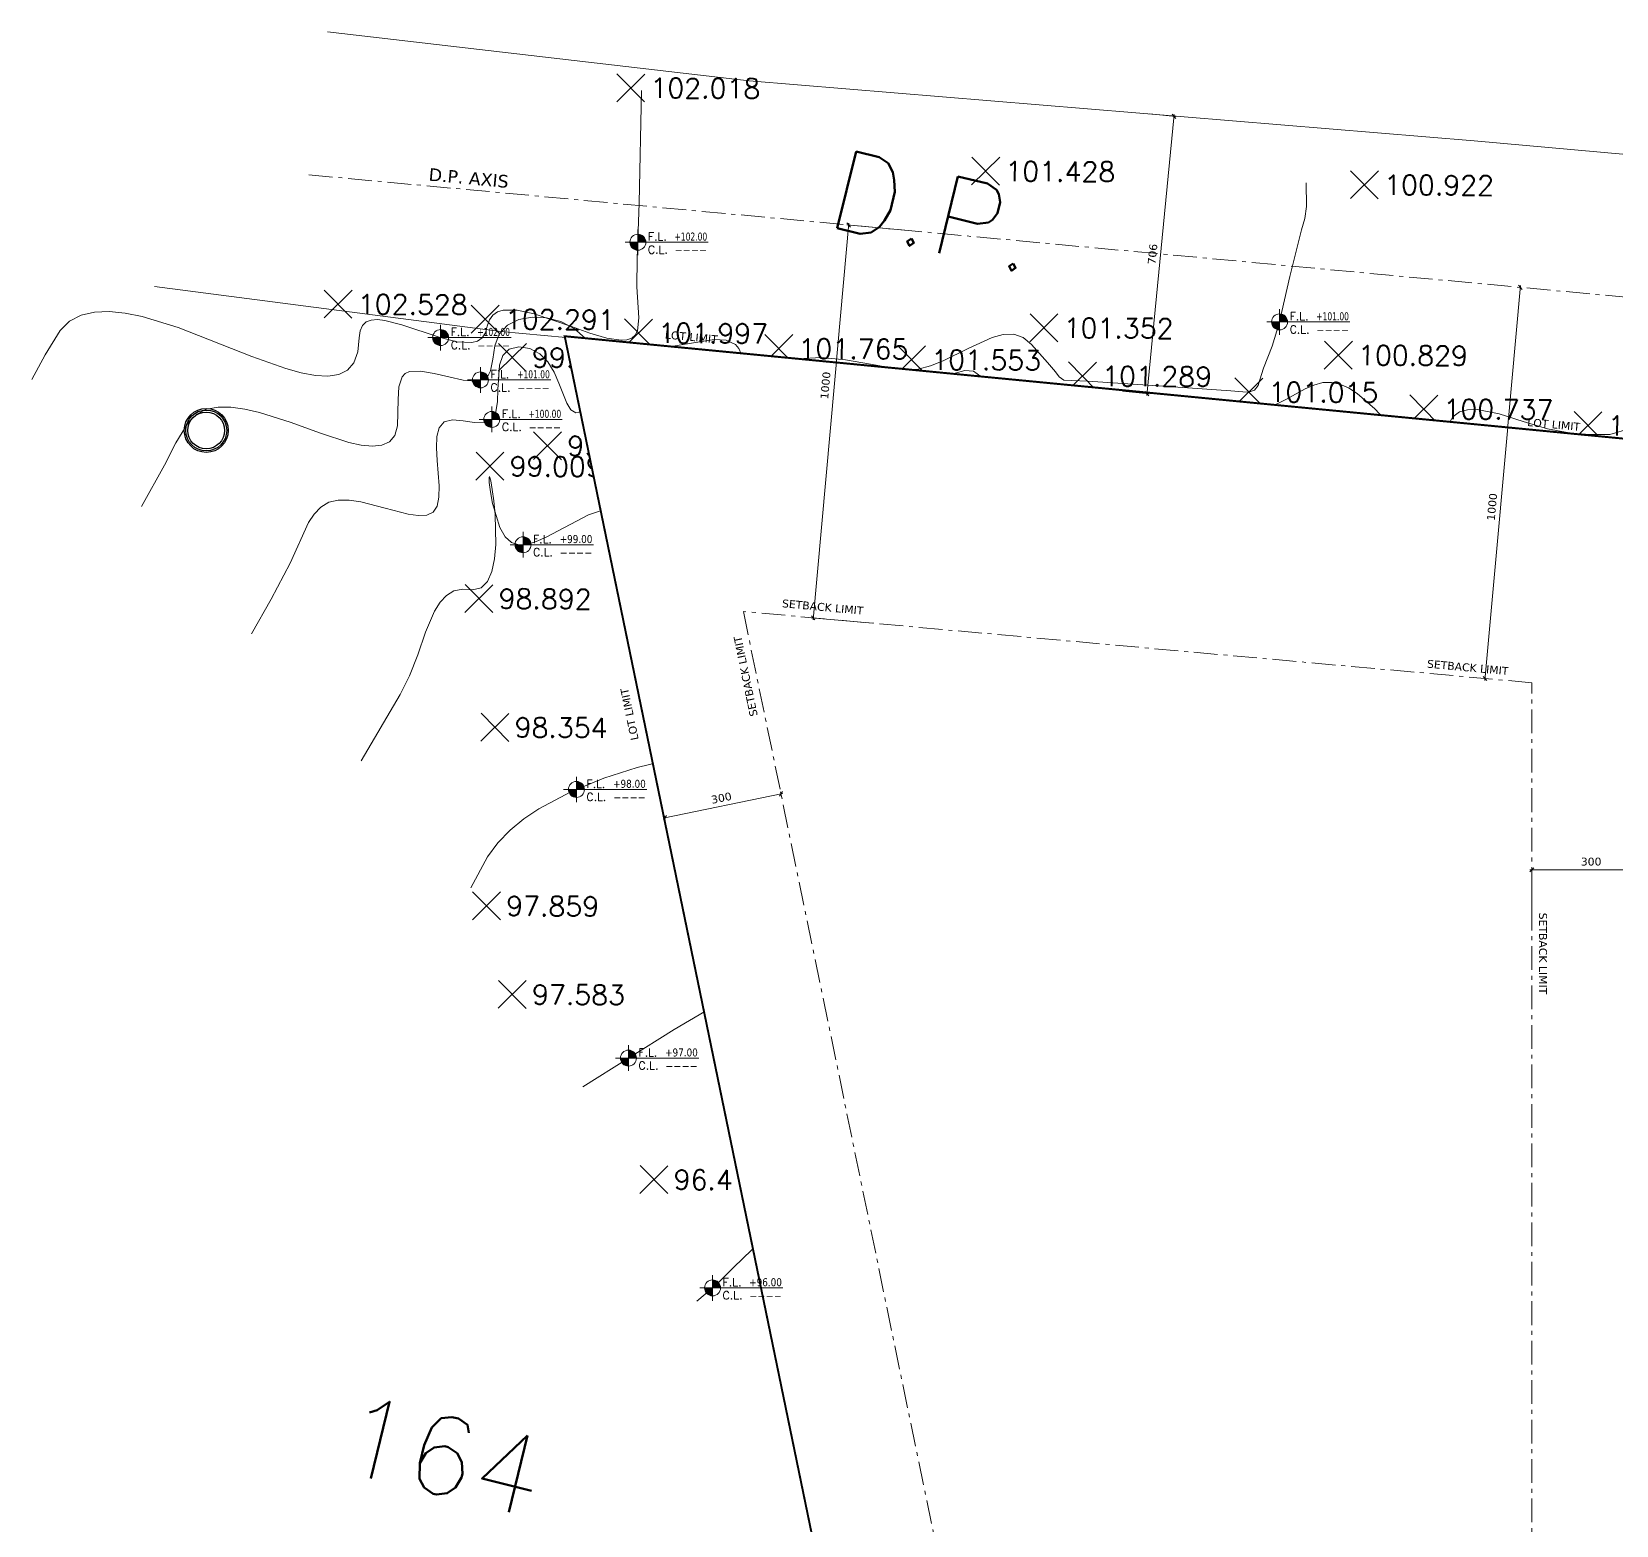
# Model space of a CAD drawing. Header units: inches. Extents: x -48 to 777, y -156 to 510.
# Drawn here: x 470.11 to 510.27, y 331.42 to 369.27 of the extents above; entities that cross this region are included whole.
import ezdxf
from ezdxf.enums import TextEntityAlignment as Align

# ---------------------------------------------------------------- set-up
doc = ezdxf.new("R2010")
doc.units = ezdxf.units.IN
doc.header["$MEASUREMENT"] = 0
doc.set_wipeout_variables(frame=1)
for name, pattern in [('ACAD_ISO10W100', [18, 12, -3, 0, -3]), ('HIDDEN', [0.375, 0.25, -0.125]), ('NUHA', [1.45, 0.75, -0.25, 0.2, -0.25])]:
    doc.linetypes.add(name, pattern=pattern)
doc.layers.get('Defpoints').update_dxf_attribs({"lineweight": 5})
for name, color, linetype, lineweight in [('A-DIM', 9, 'Continuous', 5), ('A-HIDDEN', 254, 'HIDDEN', 5), ('A-LEVELS', 139, 'Continuous', 20), ('A-LIMIT LOT', 235, 'ACAD_ISO10W100', 20), ('A-LIMIT ROAD', 69, 'Continuous', 20), ('A-NOTES', 151, 'Continuous', 20), ('A-SIGNS1', 20, 'Continuous', 15), ('A-SIGNS2', 30, 'Continuous', 15), ('A-TEXT', 50, 'Continuous', 15)]:
    doc.layers.add(name, color=color, linetype=linetype, lineweight=lineweight)
doc.layers.add('pts pc', color=7, linetype='Continuous')
doc.styles.add('2mm', font='simplex.shx', dxfattribs={"height": 0.5})
doc.styles.add('5mm', font='simplex_.ttf', dxfattribs={"height": 5})
doc.styles.add('ROMAND', font='verdana.ttf')
doc.styles.add('ROMANS', font='romans__.ttf', dxfattribs={"height": 0.14})
doc.dimstyles.new('M-1.100', dxfattribs={"dimtxt": 0.2, "dimasz": 0.1, "dimexe": 0.05, "dimexo": 0.05, "dimgap": 0.1, "dimtad": 1, "dimlfac": 100, "dimrnd": 0.5, "dimzin": 9, "dimdsep": 46, "dimtxsty": 'ROMAND', "dimblk": 'OBLIQUE', "dimcen": 1, "dimdle": 0.05, "dimclrd": 256, "dimclre": 256, "dimclrt": 2, "dimadec": 0, "dimazin": 0, "dimtfac": 0.666667, "dimtmove": 2, "dimatfit": 3, "dimfxl": 0.04, "dimtolj": 1, "dimtzin": 5, "dimlwd": -1, "dimlwe": -1, "dimarcsym": 0})

# ---------------------------------------------------------------- blocks, each defined once
blk = doc.blocks.new('_Oblique')
at = {"color": 0, "linetype": 'ByBlock', "lineweight": -2}
blk.add_line((-0.5, -0.5), (0.5, 0.5), dxfattribs=at)
blk = doc.blocks.new('*D973')
at = {"layer": 'A-DIM', "transparency": 16777216}
for p, q in [((-315991.303, -27905.139), (-315994.339, -27905.765)), ((-315991.346, -27905.179), (-315991.362, -27905.1)), ((-315994.284, -27905.786), (-315994.3, -27905.706))]:
    blk.add_line(p, q, dxfattribs=at)
at = {"layer": 'Defpoints', "color": 0, "transparency": 16777216}
for p in [(-315991.335, -27905.228), (-315994.29, -27905.755), (-315994.274, -27905.835)]:
    blk.add_point(p, dxfattribs=at)
at = {"layer": 'A-DIM', "transparency": 16777216, "xscale": 0.1, "yscale": 0.1, "zscale": 0.1}
for p, rotation in [((-315991.352, -27905.149), 11.65575850896597), ((-315994.29, -27905.755), 191.655758508966)]:
    blk.add_blockref('_Oblique', p, dxfattribs=dict(at, rotation=rotation))
at = {"layer": 'A-DIM', "color": 2, "transparency": 16777216, "insert": (-315992.862, -27905.252), "char_height": 0.2, "attachment_point": 5, "rotation": 11.6558, "style": 'ROMAND'}
blk.add_mtext('\\A1;300', dxfattribs=at)
blk = doc.blocks.new('*D970')
at = {"layer": 'A-DIM', "transparency": 16777216}
for p, q in [((-315981.387, -27887.929), (-315982.076, -27895.053)), ((-315982.014, -27887.918), (-315981.342, -27887.983)), ((-315982.693, -27894.943), (-315982.021, -27895.008))]:
    blk.add_line(p, q, dxfattribs=at)
at = {"layer": 'Defpoints', "color": 0, "transparency": 16777216}
for p in [(-315982.064, -27887.914), (-315982.743, -27894.939), (-315982.071, -27895.004)]:
    blk.add_point(p, dxfattribs=at)
at = {"layer": 'A-DIM', "transparency": 16777216, "xscale": 0.1, "yscale": 0.1, "zscale": 0.1}
for p, rotation in [((-315981.391, -27887.979), 84.4767322995288), ((-315982.071, -27895.004), 264.4767322995288)]:
    blk.add_blockref('_Oblique', p, dxfattribs=dict(at, rotation=rotation))
at = {"layer": 'A-DIM', "color": 2, "transparency": 16777216, "insert": (-315981.934, -27891.471), "char_height": 0.2, "attachment_point": 5, "rotation": 84.4767, "style": 'ROMAND'}
blk.add_mtext('\\A1;706', dxfattribs=at)
blk = doc.blocks.new('*D974')
at = {"layer": 'A-DIM', "transparency": 16777216}
for p, q in [((-315969.27, -27907.07), (-315972.37, -27907.07)), ((-315972.32, -27908.161), (-315972.32, -27907.02)), ((-315969.32, -27908.161), (-315969.32, -27907.02))]:
    blk.add_line(p, q, dxfattribs=at)
at = {"layer": 'Defpoints', "color": 0, "transparency": 16777216}
for p in [(-315972.32, -27907.07), (-315972.32, -27908.211), (-315969.32, -27908.211)]:
    blk.add_point(p, dxfattribs=at)
at = {"layer": 'A-DIM', "transparency": 16777216, "xscale": 0.1, "yscale": 0.1, "zscale": 0.1}
for p, rotation in [((-315972.32, -27907.07), 179.9999999997916), ((-315969.32, -27907.07), 359.9999999997916)]:
    blk.add_blockref('_Oblique', p, dxfattribs=dict(at, rotation=rotation))
at = {"layer": 'A-DIM', "color": 2, "transparency": 16777216, "insert": (-315970.82, -27906.866), "char_height": 0.2, "attachment_point": 5, "style": 'ROMAND'}
blk.add_mtext('\\A1;300', dxfattribs=at)
blk = doc.blocks.new('*D971')
at = {"layer": 'A-DIM', "transparency": 16777216}
for p, q in [((-315989.632, -27890.686), (-315990.54, -27900.737)), ((-315988.126, -27890.872), (-315989.686, -27890.731)), ((-315989.025, -27900.824), (-315990.585, -27900.683))]:
    blk.add_line(p, q, dxfattribs=at)
at = {"layer": 'Defpoints', "color": 0, "transparency": 16777216}
for p in [(-315988.077, -27890.877), (-315990.535, -27900.687), (-315988.975, -27900.828)]:
    blk.add_point(p, dxfattribs=at)
at = {"layer": 'A-DIM', "transparency": 16777216, "xscale": 0.1, "yscale": 0.1, "zscale": 0.1}
for p, rotation in [((-315989.636, -27890.736), 84.83901183361434), ((-315990.535, -27900.687), 264.8390118336143)]:
    blk.add_blockref('_Oblique', p, dxfattribs=dict(at, rotation=rotation))
at = {"layer": 'A-DIM', "color": 2, "transparency": 16777216, "insert": (-315990.223, -27894.799), "char_height": 0.2, "attachment_point": 5, "rotation": 84.839, "style": 'ROMAND'}
blk.add_mtext('\\A1;1000', dxfattribs=at)
blk = doc.blocks.new('*D972')
at = {"layer": 'A-DIM', "transparency": 16777216}
blk.add_line((-315972.608, -27892.263), (-315973.513, -27902.275), dxfattribs=at)
at = {"layer": 'Defpoints', "color": 0, "transparency": 16777216}
for p in [(-315972.613, -27892.312), (-315973.508, -27902.225), (-315973.508, -27902.225)]:
    blk.add_point(p, dxfattribs=at)
at = {"layer": 'A-DIM', "transparency": 16777216, "xscale": 0.1, "yscale": 0.1, "zscale": 0.1}
for p, rotation in [((-315972.613, -27892.312), 84.83901183355006), ((-315973.508, -27902.225), 264.8390118335501)]:
    blk.add_blockref('_Oblique', p, dxfattribs=dict(at, rotation=rotation))
at = {"layer": 'A-DIM', "color": 2, "transparency": 16777216, "insert": (-315973.33, -27897.876), "char_height": 0.2, "attachment_point": 5, "rotation": 84.839, "style": 'ROMAND'}
blk.add_mtext('\\A1;1000', dxfattribs=at)
blk = doc.blocks.new('GXFHGCGFCD')
at = {"layer": 'A-SIGNS1', "linetype": 'NUHA'}
h = blk.add_hatch(color=256, dxfattribs=at)
h.paths.add_polyline_path([(90.382, 61.33), (90.382, 61.17), (90.542, 61.17, 0.414214)])
h.paths.add_polyline_path([(90.382, 61.17), (90.222, 61.17, 0.414214), (90.382, 61.01)])
at = {"layer": 'A-SIGNS1'}
for p, q in [((90.126, 61.17), (91.79, 61.17)), ((90.382, 60.914), (90.382, 61.426))]:
    blk.add_line(p, q, dxfattribs=at)
blk.add_circle((90.382, 61.17), 0.16, dxfattribs=at)
blk = doc.blocks.new('DGXFHXFGDFD')
at = {"layer": 'A-SIGNS1'}
blk.add_blockref('GXFHGCGFCD', (0, 0), dxfattribs=at)
at = {"layer": 'A-SIGNS2', "linetype": 'NUHA', "style": 'ROMANS'}
for s, p in [('F.L.', (90.583, 61.203)), ('C.L.', (90.583, 60.941))]:
    blk.add_text(s, height=0.16, dxfattribs=at).set_placement(p)
at = {"layer": 'A-SIGNS2', "style": 'ROMANS', "width": 0.910135, "flags": 4}
for tag, p, p2 in [('NIV.FINI', (91.116, 61.203), (91.79, 61.203)), ('NIV.BETON', (91.116, 60.941), (91.79, 60.941))]:
    blk.add_attdef(tag, text='', height=0.16, dxfattribs=at).set_placement(p, p2, align=Align.FIT)
blk = doc.blocks.new('LOT 688  TOPOGRAPHIC PLAN')
blk.add_circle((-316005.9171, -27895.93821), 0.55739)
at = {"layer": 'A-HIDDEN', "linetype": 'ACAD_ISO10W100', "ltscale": 0.05}
blk.add_line((-316003.31537, -27889.46215), (-315961.40493, -27893.35283), dxfattribs=at)
at = {"layer": 'A-LEVELS', "linetype": 'Continuous'}
for points in [[(-316010.34114, -27894.64581), (-316010.00251, -27894.01943), (-316009.62351, -27893.40383), (-316009.37992, -27893.17021), (-316009.08748, -27893.01798), (-316008.7518, -27892.93897), (-316008.37881, -27892.92432), (-316007.97444, -27892.96518), (-316007.54463, -27893.05271), (-316006.6324, -27893.33239), (-316004.76361, -27894.06247), (-316003.90195, -27894.37129), (-316003.51007, -27894.48068), (-316003.15206, -27894.54826), (-316002.83385, -27894.56517), (-316002.56138, -27894.52258), (-316002.34059, -27894.41164), (-316002.17739, -27894.22349), (-316002.07772, -27893.94929), (-316002.04, -27893.58977), (-316002.01605, -27893.41372), (-316001.95978, -27893.27679), (-316001.86426, -27893.18783), (-316001.73395, -27893.14124), (-316001.57362, -27893.13104), (-316001.38803, -27893.15127), (-316000.96012, -27893.25911), (-316000.0107, -27893.57714), (-315999.5654, -27893.69179), (-315999.1905, -27893.71318), (-315999.04136, -27893.67397), (-315998.92411, -27893.59353), (-315998.84351, -27893.46589), (-315998.79683, -27893.29467), (-315998.74187, -27893.13398), (-315998.65411, -27893.01538), (-315998.53605, -27892.93585), (-315998.39102, -27892.89133), (-315998.03347, -27892.89091), (-315997.60824, -27892.98143), (-315996.66184, -27893.30447), (-315996.19421, -27893.47158), (-315995.766, -27893.59882), (-315995.40397, -27893.65349), (-315995.25615, -27893.64339), (-315995.13492, -27893.60288), (-315995.04362, -27893.52788), (-315994.98548, -27893.41445), (-315994.95535, -27893.08726), (-315995.00701, -27892.30014), (-315994.99391, -27891.58421), (-315994.94398, -27890.17883), (-315994.88611, -27887.32207)], [(-316007.5579, -27897.86741), (-316006.97798, -27896.81437), (-316006.69092, -27896.25364), (-316006.36504, -27895.72494), (-316006.15768, -27895.52825), (-316005.90678, -27895.4032), (-316005.61537, -27895.34633), (-316005.29036, -27895.34757), (-316004.93862, -27895.39684), (-316004.56705, -27895.48407), (-316003.79195, -27895.73212), (-316003.02018, -27896.01112), (-316002.30684, -27896.24048), (-316001.9893, -27896.31136), (-316001.70703, -27896.33962), (-316001.46692, -27896.31516), (-316001.27585, -27896.22793), (-316001.14072, -27896.06784), (-316001.06838, -27895.82488), (-316001.05622, -27895.15648), (-316001.0371, -27894.82978), (-316000.95335, -27894.57779), (-316000.8742, -27894.49608), (-316000.76692, -27894.44805), (-316000.48419, -27894.4336), (-316000.13983, -27894.49289), (-315999.76893, -27894.5838), (-315999.4066, -27894.66421), (-315999.08795, -27894.69199), (-315998.84808, -27894.62503), (-315998.76847, -27894.54306), (-315998.71562, -27894.42803), (-315998.6575, -27894.13068), (-315998.60653, -27893.79859), (-315998.49541, -27893.49756), (-315998.28608, -27893.27282), (-315997.99834, -27893.12875), (-315997.65882, -27893.06495), (-315997.29414, -27893.08101), (-315996.93091, -27893.17654), (-315996.59576, -27893.35111), (-315996.31531, -27893.60434), (-315996.11265, -27893.93039), (-315995.9661, -27894.25485), (-315995.89754, -27894.37855), (-315995.82329, -27894.45617), (-315995.73684, -27894.47282), (-315995.63545, -27894.42812), (-315995.39538, -27894.22406), (-315995.11945, -27893.98795), (-315994.97324, -27893.90319), (-315994.82431, -27893.86479), (-315994.50834, -27893.87419), (-315993.04556, -27893.63094), (-315992.74, -27893.64814), (-315992.50312, -27893.75982), (-315992.41741, -27893.86096), (-315992.35723, -27893.99758), (-315992.3099, -27894.36733), (-315992.2912, -27894.54351), (-315992.24678, -27894.66197), (-315992.15526, -27894.68448), (-315992.01817, -27894.61526), (-315991.72712, -27894.43017), (-315991.45875, -27894.28867), (-315990.9198, -27894.12629), (-315990.3316, -27894.09384), (-315989.71284, -27894.15121), (-315989.08699, -27894.25808), (-315988.47648, -27894.37204), (-315988.17611, -27894.4021), (-315987.87131, -27894.38354), (-315987.55845, -27894.30344), (-315987.24056, -27894.1766), (-315986.60589, -27893.8589), (-315985.99967, -27893.58272), (-315985.71733, -27893.50778), (-315985.45424, -27893.50033), (-315985.21445, -27893.5794), (-315985.00086, -27893.7598), (-315984.59476, -27894.22025), (-315984.39776, -27894.45612), (-315984.30182, -27894.58032), (-315984.18473, -27894.66072), (-315983.57567, -27894.68844), (-315981.16332, -27894.85212), (-315979.94808, -27894.931), (-315979.64534, -27894.95613), (-315979.49423, -27894.96924), (-315979.35005, -27894.91888), (-315979.25708, -27894.80117), (-315979.2121, -27894.65444), (-315979.12632, -27894.35818), (-315978.903, -27893.80002), (-315978.72595, -27893.22274), (-315978.45451, -27892.0347), (-315978.15944, -27890.85643), (-315978.0747, -27890.56433), (-315978.03152, -27890.26698), (-315978.04603, -27889.6599)], [(-316001.99141, -27904.31061), (-316000.99946, -27902.63307), (-316000.76869, -27902.16032), (-316000.55746, -27901.62691), (-316000.35708, -27901.04892), (-316000.1287, -27900.51413), (-315999.99073, -27900.29307), (-315999.82983, -27900.11897), (-315999.6407, -27900.00388), (-315999.41801, -27899.95985), (-315999.16598, -27899.97879), (-315998.94736, -27899.92927), (-315998.78659, -27899.76575), (-315998.67648, -27899.51181), (-315998.60967, -27899.19147), (-315998.5788, -27898.82873), (-315998.59543, -27898.0721), (-315998.6282, -27897.72622), (-315998.66745, -27897.43397), (-315998.70583, -27897.21936), (-315998.73596, -27897.1064), (-315998.75051, -27897.1189), (-315998.74411, -27897.26036), (-315998.71503, -27897.49686), (-315998.66196, -27897.79047), (-315998.47852, -27898.39721), (-315998.3455, -27898.63445), (-315998.18362, -27898.782), (-315997.99514, -27898.84101), (-315997.78359, -27898.82692), (-315997.55252, -27898.75521), (-315997.30548, -27898.64136), (-315996.22863, -27898.07431), (-315995.95499, -27897.98205), (-315995.68661, -27897.94009), (-315995.17065, -27897.9811), (-315994.67945, -27898.0386), (-315994.44188, -27898.01635), (-315994.20863, -27897.94567), (-315993.29056, -27897.48369), (-315992.82933, -27897.28401), (-315992.35696, -27897.11797), (-315991.86048, -27897.03512), (-315991.34837, -27897.00787), (-315990.31233, -27897.0048), (-315989.80593, -27896.97135), (-315989.31899, -27896.87817), (-315988.85994, -27896.69749), (-315988.42484, -27896.43987), (-315987.99419, -27896.16424), (-315987.54744, -27895.93267), (-315987.06712, -27895.7969), (-315986.57076, -27895.69041), (-315985.59059, -27895.43506), (-315985.0922, -27895.41849), (-315984.58898, -27895.45231), (-315982.57726, -27895.58247), (-315981.55643, -27895.79323), (-315980.53184, -27896.03445), (-315980.02526, -27896.10156), (-315979.5263, -27896.09836), (-315979.03781, -27895.99888), (-315978.56266, -27895.7778), (-315978.33151, -27895.64341), (-315978.10649, -27895.56636), (-315977.88836, -27895.60262), (-315977.67265, -27895.73877), (-315977.22452, -27896.15999), (-315976.74771, -27896.65985), (-315975.77675, -27897.71175), (-315975.31858, -27898.1783), (-315974.90261, -27898.54827), (-315974.71608, -27898.68368), (-315974.54684, -27898.77892), (-315974.39715, -27898.82864), (-315974.26925, -27898.82749), (-315974.1654, -27898.77015), (-315974.08784, -27898.65126), (-315974.03774, -27898.46758), (-315974.00923, -27898.22944), (-315973.98233, -27897.65259), (-315973.93782, -27897.0465), (-315973.8873, -27896.7718), (-315973.80638, -27896.53695), (-315973.68639, -27896.35769), (-315973.51875, -27896.2496), (-315973.30276, -27896.21533), (-315973.05183, -27896.23434), (-315972.50478, -27896.34032), (-315971.98349, -27896.40413), (-315971.4898, -27896.42146), (-315970.98844, -27896.46888), (-315970.4885, -27896.5576), (-315969.98591, -27896.58416)], [(-315999.20817, -27907.53221), (-315998.78537, -27906.74548), (-315998.52355, -27906.38893), (-315998.2144, -27906.06936), (-315997.86671, -27905.78353), (-315997.48928, -27905.52822), (-315996.6804, -27905.09625), (-315995.84485, -27904.75064), (-315994.99361, -27904.47902), (-315994.12769, -27904.27126), (-315993.24815, -27904.1172), (-315992.36321, -27903.98227), (-315991.49931, -27903.77041), (-315989.82419, -27903.14766), (-315988.13907, -27902.56039), (-315986.49852, -27901.84927), (-315986.07793, -27901.70635), (-315985.64327, -27901.60757), (-315984.76299, -27901.44127), (-315983.03305, -27901.03153), (-315982.17605, -27900.81323), (-315981.3012, -27900.63057), (-315980.3909, -27900.51656), (-315979.95952, -27900.41536), (-315979.77651, -27900.30285), (-315979.61232, -27900.14969), (-315978.96618, -27899.39156), (-315978.27808, -27898.62505), (-315977.9144, -27898.30944), (-315977.53565, -27898.07661), (-315977.14032, -27897.9548), (-315976.72692, -27897.97228), (-315976.51302, -27898.04185), (-315976.295, -27898.15164), (-315975.85283, -27898.46847), (-315975.41301, -27898.87507), (-315974.98815, -27899.32357), (-315974.59088, -27899.7661), (-315974.23382, -27900.1548), (-315973.92959, -27900.44179), (-315973.80123, -27900.53219), (-315973.69082, -27900.57921), (-315973.59993, -27900.57687), (-315973.53013, -27900.51918), (-315973.48259, -27900.40109), (-315973.4536, -27900.22815), (-315973.4239, -27899.76759), (-315973.38598, -27899.23773), (-315973.28473, -27898.73891), (-315973.19313, -27898.53251), (-315973.06505, -27898.37149), (-315972.89588, -27898.26489), (-315972.69255, -27898.20413), (-315972.2255, -27898.1639), (-315971.7479, -27898.13842), (-315971.30902, -27898.06078), (-315970.43412, -27897.89397), (-315969.55528, -27897.75116)], [(-315996.37243, -27912.56863), (-315994.06274, -27911.11991), (-315992.89106, -27910.43137), (-315991.66476, -27909.84763), (-315991.00958, -27909.60551), (-315990.33388, -27909.42882), (-315989.65288, -27909.35354), (-315988.98183, -27909.41563), (-315988.31614, -27909.56079), (-315987.97166, -27909.58652), (-315987.6217, -27909.573), (-315986.92076, -27909.43586), (-315986.24408, -27909.1647), (-315985.62245, -27908.77482), (-315985.08664, -27908.28156), (-315984.66214, -27907.70748), (-315983.99229, -27907.54002), (-315982.70884, -27907.13172), (-315981.3889, -27906.79452), (-315980.05951, -27906.48626), (-315978.74737, -27906.12897), (-315978.10784, -27905.9037), (-315977.48306, -27905.63696), (-315976.24323, -27905.07662), (-315975.60733, -27904.84201), (-315974.95799, -27904.64593), (-315973.63177, -27904.33455), (-315970.95685, -27903.79566), (-315969.62603, -27903.51344)], [(-315993.48329, -27918.0018), (-315993.01159, -27917.60335), (-315992.55258, -27917.15252), (-315992.09357, -27916.70169), (-315991.62188, -27916.30322), (-315991.12482, -27916.00948), (-315990.86281, -27915.91824), (-315990.58971, -27915.87283), (-315990.3048, -27915.87713), (-315990.01092, -27915.92436), (-315989.41109, -27916.10988), (-315988.22172, -27916.59752), (-315987.639, -27916.76802), (-315987.35147, -27916.80639), (-315987.06683, -27916.80263), (-315986.7853, -27916.74858), (-315986.50938, -27916.63741), (-315986.26012, -27916.47485), (-315986.04446, -27916.27165), (-315985.68411, -27915.78224), (-315985.36788, -27915.2469), (-315985.03521, -27914.74332), (-315984.84378, -27914.52771), (-315984.62729, -27914.34684), (-315984.12665, -27914.07836), (-315983.55729, -27913.90415), (-315982.31565, -27913.69397), (-315981.69501, -27913.58572), (-315981.10632, -27913.43141), (-315980.53616, -27913.25862), (-315979.95068, -27913.12539), (-315979.35793, -27913.00458), (-315978.78258, -27912.83532), (-315978.24928, -27912.55684), (-315977.76717, -27912.15327), (-315977.30894, -27911.71444), (-315976.84202, -27911.34531), (-315976.59514, -27911.21969), (-315976.33391, -27911.15073), (-315976.05686, -27911.14126), (-315975.76695, -27911.17638), (-315974.54739, -27911.42916), (-315973.94458, -27911.41766), (-315973.35501, -27911.29364), (-315972.19755, -27910.89256), (-315971.62067, -27910.70773), (-315971.03901, -27910.59488), (-315970.44815, -27910.59939), (-315969.84858, -27910.71402)], [(-315974.34089, -27924.68417), (-315974.22468, -27923.35521), (-315974.1058, -27922.7822), (-315974.01199, -27922.5365), (-315973.88797, -27922.32483), (-315973.72825, -27922.15233), (-315973.52737, -27922.0241), (-315973.28144, -27921.94472), (-315972.99924, -27921.91432), (-315972.6955, -27921.93092), (-315972.38498, -27921.99255), (-315972.08244, -27922.09725), (-315971.80264, -27922.24303), (-315971.55993, -27922.42779), (-315971.35728, -27922.646), (-315971.03355, -27923.1453), (-315970.75098, -27923.66507), (-315970.42846, -27924.12924)]]:
    blk.add_lwpolyline(points, dxfattribs=at)
at = {"layer": 'A-LEVELS', "color": 209, "linetype": 'Continuous'}
for points in [[(-316004.77465, -27901.08901), (-316004.27276, -27900.21677), (-316003.78649, -27899.30078), (-316003.32458, -27898.27477), (-316003.18093, -27898.05707), (-316003.01186, -27897.88072), (-316002.81025, -27897.75868), (-316002.57032, -27897.70178), (-316002.29717, -27897.70344), (-316002.00119, -27897.74858), (-316001.38247, -27897.90874), (-316000.79761, -27898.06114), (-316000.54395, -27898.09658), (-316000.33005, -27898.08466), (-316000.16634, -27898.01025), (-316000.06299, -27897.85854), (-316000.01876, -27897.62984), (-316000.01679, -27897.34513), (-316000.06759, -27896.69761), (-316000.08436, -27896.37976), (-316000.07137, -27896.09582), (-316000.01062, -27895.86829), (-315999.8841, -27895.71964), (-315999.67613, -27895.66949), (-315999.40579, -27895.69471), (-315999.11891, -27895.73915), (-315998.86206, -27895.74583), (-315998.68003, -27895.65988), (-315998.58122, -27895.47004), (-315998.53974, -27895.20621), (-315998.52831, -27894.89989), (-315998.48664, -27894.28586), (-315998.40189, -27894.04115), (-315998.23838, -27893.8799), (-315997.994, -27893.82156), (-315997.7164, -27893.86172), (-315997.45904, -27893.99312), (-315997.25645, -27894.20226), (-315997.10078, -27894.46182), (-315996.97846, -27894.74253), (-315996.77952, -27895.25048), (-315996.67573, -27895.41924), (-315996.55101, -27895.4924), (-315996.39767, -27895.45923), (-315996.2184, -27895.34161), (-315995.79711, -27894.95388), (-315995.3172, -27894.53096), (-315995.06466, -27894.36936), (-315994.80874, -27894.27461), (-315994.27122, -27894.25672), (-315993.98456, -27894.23679), (-315993.72851, -27894.25809), (-315993.53968, -27894.37129), (-315993.43865, -27894.60317), (-315993.38503, -27895.23683), (-315993.36207, -27895.5263), (-315993.29478, -27895.72268), (-315993.23351, -27895.7684), (-315993.14911, -27895.77167), (-315992.92623, -27895.67622), (-315992.41532, -27895.32744), (-315991.94896, -27895.01543), (-315991.50732, -27894.77731), (-315991.05676, -27894.62993), (-315990.56626, -27894.58845), (-315990.04638, -27894.64169), (-315989.0303, -27894.87623), (-315988.52526, -27894.95053), (-315988.00834, -27894.92146), (-315987.74217, -27894.85063), (-315987.47013, -27894.73709), (-315986.93593, -27894.48745), (-315986.69135, -27894.41993), (-315986.4735, -27894.43637), (-315986.28996, -27894.56739), (-315986.12565, -27894.77568), (-315985.94557, -27894.96421), (-315985.72393, -27895.05986), (-315985.46887, -27895.07885), (-315985.19588, -27895.0566), (-315984.6565, -27895.02676), (-315984.14881, -27895.07141), (-315982.09686, -27895.161), (-315981.06894, -27895.27639), (-315980.03113, -27895.46472), (-315979.51931, -27895.48322), (-315979.01975, -27895.38182), (-315978.53679, -27895.14845), (-315978.07091, -27894.88806), (-315977.84431, -27894.78717), (-315977.62189, -27894.72685), (-315977.40333, -27894.71995), (-315977.18699, -27894.76596), (-315976.9708, -27894.86048), (-315976.75273, -27894.99912), (-315976.30276, -27895.39125), (-315975.34238, -27896.42417), (-315975.12303, -27896.63234), (-315974.92924, -27896.77574), (-315974.7697, -27896.83188), (-315974.65313, -27896.77827), (-315974.58382, -27896.60193), (-315974.54254, -27896.34086), (-315974.43579, -27895.78426), (-315974.3207, -27895.58989), (-315974.15693, -27895.46971), (-315973.95142, -27895.41304), (-315973.71114, -27895.40921), (-315973.15411, -27895.51729), (-315972.54154, -27895.70854), (-315971.9291, -27895.89749), (-315971.37246, -27895.99876), (-315970.8595, -27896.03713), (-315970.34632, -27896.03832), (-315969.83372, -27895.88825)], [(-315986.63945, -27924.05385), (-315986.25778, -27923.53972), (-315985.91179, -27923.05221), (-315985.58565, -27922.55544), (-315985.26302, -27922.01262), (-315984.91153, -27921.46935), (-315984.70889, -27921.24231), (-315984.47953, -27921.07004), (-315984.21712, -27920.9705), (-315983.9239, -27920.93551), (-315983.29488, -27920.90163), (-315982.66807, -27920.74485), (-315982.05416, -27920.48321), (-315980.86908, -27919.86169), (-315980.29989, -27919.60995), (-315979.74761, -27919.46966), (-315979.47813, -27919.4582), (-315979.21324, -27919.49488), (-315978.95308, -27919.58647), (-315978.69656, -27919.73275), (-315978.43799, -27919.90735), (-315978.31003, -27919.9841), (-315978.195, -27920.01549), (-315978.09345, -27919.99971), (-315978.00356, -27919.94197), (-315977.85152, -27919.7215), (-315977.72437, -27919.39578), (-315977.6076, -27919.00654), (-315977.34738, -27918.20383), (-315977.18257, -27917.85413), (-315976.99399, -27917.54637), (-315976.7839, -27917.27916), (-315976.55457, -27917.05109), (-315976.30825, -27916.86078), (-315976.0472, -27916.70681), (-315975.48998, -27916.50232), (-315974.90097, -27916.42644), (-315974.29678, -27916.46462), (-315973.68554, -27916.58356), (-315973.07251, -27916.74337), (-315972.46289, -27916.9042), (-315971.86191, -27917.02617), (-315971.27481, -27917.0694), (-315970.70379, -27916.99519), (-315970.53841, -27917.00731), (-315970.54748, -27917.04972), (-315970.61805, -27917.10984), (-315970.88805, -27917.37097), (-315971.06119, -27917.64262), (-315971.14557, -27917.92218), (-315971.14929, -27918.20701), (-315971.08044, -27918.49448), (-315970.94712, -27918.78197), (-315970.75741, -27919.06684), (-315970.51942, -27919.34646), (-315970.24124, -27919.61821), (-315969.59667, -27920.12754)]]:
    blk.add_lwpolyline(points, dxfattribs=at)
at = {"layer": 'A-LIMIT LOT', "linetype": 'Continuous', "const_width": 0.1}
blk.add_lwpolyline([(-315996.80172, -27893.57917), (-315985.1164, -27950.2257), (-315970.22923, -27937.16678), (-315964.6636, -27941.43051), (-315964.08799, -27936.87852), (-315969.32038, -27930.53073), (-315969.32038, -27896.23659), (-315996.80172, -27893.57917)], dxfattribs=at)
at = {"layer": 'A-LIMIT ROAD', "linetype": 'Continuous'}
for points in [[(-315992.15526, -27887.07533), (-316002.84459, -27885.83384)], [(-315992.15526, -27887.07533), (-315973.78379, -27888.60145), (-315955.13582, -27890.27286)], [(-315998.45513, -27893.43141), (-316007.22571, -27892.29341)], [(-315998.45513, -27893.43141), (-315996.80172, -27893.57917)]]:
    blk.add_lwpolyline(points, dxfattribs=at)
at = {"layer": 'pts pc', "linetype": 'Continuous'}
for points in [[(-315994.80516, -27886.90615), (-315995.51594, -27887.60935)], [(-315994.80895, -27887.61314), (-315995.51215, -27886.90236)], [(-315985.80934, -27889.0144), (-315986.52012, -27889.7176)], [(-315985.81313, -27889.72139), (-315986.51633, -27889.01061)], [(-315976.21106, -27889.36186), (-315976.92184, -27890.06506)], [(-315976.21485, -27890.06885), (-315976.91805, -27889.35807)], [(-316002.22064, -27892.38548), (-316002.93142, -27893.08868)], [(-316002.22443, -27893.09247), (-316002.92763, -27892.38169)], [(-315998.49264, -27892.76747), (-315999.20342, -27893.47067)], [(-315998.49643, -27893.47446), (-315999.19963, -27892.76368)], [(-315984.33261, -27892.98738), (-315985.04339, -27893.69058)], [(-315984.3364, -27893.69437), (-315985.0396, -27892.98359)], [(-315994.60945, -27893.11629), (-315995.32023, -27893.81949)], [(-315994.61324, -27893.82328), (-315995.31644, -27893.1125)], [(-315997.80482, -27893.73517), (-315998.5156, -27894.43837)], [(-315997.80861, -27894.44216), (-315998.51181, -27893.73138)], [(-315991.05251, -27893.51036), (-315991.76329, -27894.21356)], [(-315991.0563, -27894.21735), (-315991.7595, -27893.50657)], [(-315987.68898, -27893.7934), (-315988.39976, -27894.4966)], [(-315987.69277, -27894.50039), (-315988.39597, -27893.78961)], [(-315976.87121, -27893.67839), (-315977.58199, -27894.38159)], [(-315976.875, -27894.38538), (-315977.5782, -27893.6746)], [(-315994.14135, -27894.21781), (-315994.85213, -27894.92101)], [(-315994.14514, -27894.9248), (-315994.84834, -27894.21402)], [(-315983.35614, -27894.20763), (-315984.06692, -27894.91083)], [(-315983.35993, -27894.91462), (-315984.06313, -27894.20384)], [(-315990.33469, -27894.47822), (-315991.04547, -27895.18142)], [(-315990.33848, -27895.18521), (-315991.04168, -27894.47443)], [(-315979.14224, -27894.61123), (-315979.85302, -27895.31443)], [(-315979.14603, -27895.31822), (-315979.84923, -27894.60744)], [(-315987.1478, -27894.87931), (-315987.85858, -27895.58251)], [(-315987.15159, -27895.5863), (-315987.85479, -27894.87552)], [(-315974.7065, -27895.04401), (-315975.41728, -27895.74721)], [(-315974.71029, -27895.751), (-315975.41349, -27895.04022)], [(-315982.55772, -27895.25093), (-315983.2685, -27895.95413)], [(-315982.56151, -27895.95792), (-315983.26471, -27895.24714)], [(-315978.02338, -27895.75924), (-315978.73416, -27896.46244)], [(-315978.02717, -27896.46623), (-315978.73037, -27895.75545)], [(-315970.54569, -27895.46432), (-315971.25647, -27896.16752)], [(-315970.54948, -27896.17131), (-315971.25268, -27895.46053)], [(-315996.9128, -27895.97398), (-315997.62358, -27896.67718)], [(-315996.91659, -27896.68097), (-315997.61979, -27895.97019)], [(-315972.6659, -27896.24297), (-315973.37668, -27896.94617)], [(-315972.66969, -27896.94996), (-315973.37289, -27896.23918)], [(-315998.3716, -27896.49217), (-315999.08238, -27897.19537)], [(-315998.37539, -27897.19916), (-315999.07859, -27896.48838)], [(-315993.74773, -27896.34195), (-315994.45851, -27897.04515)], [(-315993.75152, -27897.04894), (-315994.45472, -27896.33816)], [(-315994.48913, -27898.65301), (-315995.19991, -27899.35621)], [(-315994.49292, -27899.36), (-315995.19612, -27898.64922)], [(-315986.4136, -27899.13431), (-315987.12438, -27899.83751)], [(-315986.41739, -27899.8413), (-315987.12059, -27899.13052)], [(-315998.6516, -27899.84872), (-315999.36238, -27900.55192)], [(-315998.65539, -27900.55571), (-315999.35859, -27899.84493)], [(-315979.356, -27900.34716), (-315980.06678, -27901.05036)], [(-315979.35979, -27901.05415), (-315980.06299, -27900.34337)], [(-315972.76171, -27901.43153), (-315973.47249, -27902.13473)], [(-315972.7655, -27902.13852), (-315973.4687, -27901.42774)], [(-315998.24608, -27903.10994), (-315998.95686, -27903.81314)], [(-315998.24987, -27903.81693), (-315998.95307, -27903.10615)], [(-315970.22041, -27905.48621), (-315970.93119, -27906.18941)], [(-315970.2242, -27906.1932), (-315970.9274, -27905.48242)], [(-315977.39512, -27906.34576), (-315978.1059, -27907.04896)], [(-315977.39891, -27907.05275), (-315978.10211, -27906.34197)], [(-315984.28497, -27907.04384), (-315984.99575, -27907.74704)], [(-315984.28876, -27907.75083), (-315984.99196, -27907.04005)], [(-315998.46034, -27907.63485), (-315999.17112, -27908.33805)], [(-315998.46413, -27908.34184), (-315999.16733, -27907.63106)], [(-315988.40806, -27907.98375), (-315989.11884, -27908.68695)], [(-315988.41185, -27908.69074), (-315989.11505, -27907.97996)], [(-315991.54556, -27908.99994), (-315992.25634, -27909.70314)], [(-315991.54935, -27909.70693), (-315992.25255, -27908.99615)], [(-315997.80536, -27909.8794), (-315998.51614, -27910.5826)], [(-315997.80915, -27910.58639), (-315998.51235, -27909.87561)], [(-315994.21646, -27914.5707), (-315994.92724, -27915.2739)], [(-315994.22025, -27915.27769), (-315994.92345, -27914.56691)], [(-315990.26611, -27915.26289), (-315990.97689, -27915.96609)], [(-315990.2699, -27915.96988), (-315990.9731, -27915.2591)], [(-315970.35261, -27916.71466), (-315971.06339, -27917.41786)], [(-315970.3564, -27917.42165), (-315971.0596, -27916.71087)], [(-315986.215, -27916.93263), (-315986.92578, -27917.63583)], [(-315986.21879, -27917.63962), (-315986.92199, -27916.92884)], [(-315984.58566, -27917.61838), (-315985.29644, -27918.32158)], [(-315984.58945, -27918.32537), (-315985.29265, -27917.61459)], [(-315973.94379, -27917.85743), (-315974.65457, -27918.56063)], [(-315973.94758, -27918.56442), (-315974.65078, -27917.85364)], [(-315978.5681, -27918.08964), (-315979.27888, -27918.79284)], [(-315978.57189, -27918.79663), (-315979.27509, -27918.08585)]]:
    blk.add_lwpolyline(points, dxfattribs=at)
at = {"layer": 'pts pc'}
for centre, radius in [((-316005.9171, -27895.93821), 0.5174), ((-316005.91824, -27895.93821), 0.46554)]:
    blk.add_circle(centre, radius, dxfattribs=at)
at = {"layer": 'A-SIGNS1'}
ref = blk.add_blockref('DGXFHXFGDFD', (-316109.51107, -27968.68403), dxfattribs=dict(at, xscale=1.267200000000003, yscale=1.267200000000003, zscale=1.267200000000003))
ref.add_attrib('NIV.FINI', '+102.00', dxfattribs={"layer": 'A-SIGNS2', "height": 0.202752, "style": 'ROMAND', "width": 0.680836}).set_placement((-315994.04905, -27891.12741), (-315993.22108, -27891.12741), align=Align.FIT)
ref.add_attrib('NIV.BETON', '----', dxfattribs={"layer": 'A-SIGNS2', "height": 0.202752, "style": 'ROMAND', "width": 1.634557}).set_placement((-315994.04905, -27891.45918), (-315993.22108, -27891.45918), align=Align.FIT)
ref = blk.add_blockref('DGXFHXFGDFD', (-316114.50924, -27971.10049), dxfattribs=dict(at, xscale=1.267200000000003, yscale=1.267200000000003, zscale=1.267200000000003))
ref.add_attrib('NIV.FINI', '+102.00', dxfattribs={"layer": 'A-SIGNS2', "height": 0.202752, "style": 'ROMAND', "width": 0.680836}).set_placement((-315999.04722, -27893.54387), (-315998.21925, -27893.54387), align=Align.FIT)
ref.add_attrib('NIV.BETON', '----', dxfattribs={"layer": 'A-SIGNS2', "height": 0.202752, "style": 'ROMAND', "width": 1.634557}).set_placement((-315999.04722, -27893.87564), (-315998.21925, -27893.87564), align=Align.FIT)
ref = blk.add_blockref('DGXFHXFGDFD', (-316113.49992, -27972.17327), dxfattribs=dict(at, xscale=1.267200000000003, yscale=1.267200000000003, zscale=1.267200000000003))
ref.add_attrib('NIV.FINI', '+101.00', dxfattribs={"layer": 'A-SIGNS2', "height": 0.202752, "style": 'ROMAND', "width": 0.680836}).set_placement((-315998.0379, -27894.61666), (-315997.20993, -27894.61666), align=Align.FIT)
ref.add_attrib('NIV.BETON', '----', dxfattribs={"layer": 'A-SIGNS2', "height": 0.202752, "style": 'ROMAND', "width": 1.634557}).set_placement((-315998.0379, -27894.94842), (-315997.20993, -27894.94842), align=Align.FIT)
at = {"layer": 'A-NOTES', "linetype": 'Continuous', "style": '5mm'}
for s, p in [('D.P.', (-315990.25772, -27890.73069)), ('688', (-315981.70648, -27916.11756)), ('164', (-316002.66321, -27922.27149))]:
    blk.add_text(s, height=2, rotation=346.245633, dxfattribs=at).set_placement(p)
at = {"layer": 'A-TEXT', "insert": (-316000.26204, -27889.28746), "char_height": 0.32, "width": 71.8076328, "attachment_point": 1, "rotation": 354.696245, "style": 'ROMAND'}
blk.add_mtext('D.P. AXIS', dxfattribs=at)
at = {"layer": 'pts pc', "color": 1, "char_height": 0.5, "attachment_point": 1, "rotation": 359.692852, "style": '2mm'}
for s, insert, width in [('\\Fsimplex.shx;\\W1.0000000000;\\T1.0000000000;\\o\\l102.018', (-315994.65922, -27887.01043), 3.3571429), ('\\Fsimplex.shx;\\W1.0000000000;\\T1.0000000000;\\o\\l101.428', (-315985.66339, -27889.11869), 3.3571429), ('\\Fsimplex.shx;\\W1.0000000000;\\T1.0000000000;\\o\\l100.922', (-315976.06512, -27889.46615), 3.452381), ('\\Fsimplex.shx;\\W1.0000000000;\\T1.0000000000;\\o\\l102.528', (-316002.0747, -27892.48976), 3.452381), ('\\Fsimplex.shx;\\W1.0000000000;\\T1.0000000000;\\o\\l102.291', (-315998.3467, -27892.87175), 3.3571429), ('\\Fsimplex.shx;\\W1.0000000000;\\T1.0000000000;\\o\\l101.997', (-315994.46351, -27893.22057), 3.3571429), ('\\Fsimplex.shx;\\W1.0000000000;\\T1.0000000000;\\o\\l101.352', (-315984.18667, -27893.09166), 3.3571429), ('\\Fsimplex.shx;\\W1.0000000000;\\T1.0000000000;\\o\\l99.486', (-315997.65887, -27893.83945), 3.0714286), ('\\Fsimplex.shx;\\W1.0000000000;\\T1.0000000000;\\o\\l101.765', (-315990.90657, -27893.61465), 3.3571429), ('\\Fsimplex.shx;\\W1.0000000000;\\T1.0000000000;\\o\\l100.829', (-315976.72527, -27893.78267), 3.452381), ('\\Fsimplex.shx;\\W1.0000000000;\\T1.0000000000;\\o\\l101.553', (-315987.54304, -27893.89768), 3.3571429), ('\\Fsimplex.shx;\\W1.0000000000;\\T1.0000000000;\\o\\l99.226', (-315993.99541, -27894.3221), 3.0714286), ('\\Fsimplex.shx;\\W1.0000000000;\\T1.0000000000;\\o\\l99.449', (-315990.18875, -27894.58251), 3.0714286), ('\\Fsimplex.shx;\\W1.0000000000;\\T1.0000000000;\\o\\l101.289', (-315983.2102, -27894.31191), 3.3571429), ('\\Fsimplex.shx;\\W1.0000000000;\\T1.0000000000;\\o\\l99.111', (-315987.00185, -27894.9836), 2.7857143), ('\\Fsimplex.shx;\\W1.0000000000;\\T1.0000000000;\\o\\l101.015', (-315978.9963, -27894.71551), 3.2619048), ('\\Fsimplex.shx;\\W1.0000000000;\\T1.0000000000;\\o\\l98.881', (-315982.41178, -27895.35521), 2.9761905), ('\\Fsimplex.shx;\\W1.0000000000;\\T1.0000000000;\\o\\l100.737', (-315974.56056, -27895.14829), 3.452381), ('\\Fsimplex.shx;\\W1.0000000000;\\T1.0000000000;\\o\\l100.498', (-315970.39975, -27895.56861), 3.452381), ('\\Fsimplex.shx;\\W1.0000000000;\\T1.0000000000;\\o\\l99.165', (-315996.76686, -27896.07827), 2.9761905), ('\\Fsimplex.shx;\\W1.0000000000;\\T1.0000000000;\\o\\l98.348', (-315977.87744, -27895.86352), 3.0714286), ('\\Fsimplex.shx;\\W1.0000000000;\\T1.0000000000;\\o\\l99.009', (-315998.22566, -27896.59645), 3.0714286), ('\\Fsimplex.shx;\\W1.0000000000;\\T1.0000000000;\\o\\l99.147', (-315993.60179, -27896.44624), 2.9761905), ('\\Fsimplex.shx;\\W1.0000000000;\\T1.0000000000;\\o\\l98.360', (-315972.51996, -27896.34725), 3.0714286), ('\\Fsimplex.shx;\\W1.0000000000;\\T1.0000000000;\\o\\l98.893', (-315994.34319, -27898.7573), 3.0714286), ('\\Fsimplex.shx;\\W1.0000000000;\\T1.0000000000;\\o\\l98.379', (-315986.26765, -27899.23859), 3.0714286), ('\\Fsimplex.shx;\\W1.0000000000;\\T1.0000000000;\\o\\l98.892', (-315998.50566, -27899.953), 3.0714286), ('\\Fsimplex.shx;\\W1.0000000000;\\T1.0000000000;\\o\\l97.943', (-315979.21005, -27900.45145), 3.0714286), ('\\Fsimplex.shx;\\W1.0000000000;\\T1.0000000000;\\o\\l97.303', (-315972.61577, -27901.53581), 3.0714286), ('\\Fsimplex.shx;\\W1.0000000000;\\T1.0000000000;\\o\\l98.354', (-315998.10013, -27903.21422), 3.0714286), ('\\Fsimplex.shx;\\W1.0000000000;\\T1.0000000000;\\o\\l96.849', (-315977.24918, -27906.45004), 3.0714286), ('\\Fsimplex.shx;\\W1.0000000000;\\T1.0000000000;\\o\\l97.044', (-315984.13902, -27907.14812), 3.0714286), ('\\Fsimplex.shx;\\W1.0000000000;\\T1.0000000000;\\o\\l97.859', (-315998.31439, -27907.73914), 3.0714286), ('\\Fsimplex.shx;\\W1.0000000000;\\T1.0000000000;\\o\\l97.167', (-315988.26212, -27908.08803), 2.9761905), ('\\Fsimplex.shx;\\W1.0000000000;\\T1.0000000000;\\o\\l97.093', (-315991.39961, -27909.10423), 3.0714286), ('\\Fsimplex.shx;\\W1.0000000000;\\T1.0000000000;\\o\\l97.583', (-315997.65942, -27909.98368), 3.0714286), ('\\Fsimplex.shx;\\W1.0000000000;\\T1.0000000000;\\o\\l96.413', (-315994.07051, -27914.67499), 2.9761905), ('\\Fsimplex.shx;\\W1.0000000000;\\T1.0000000000;\\o\\l96.030', (-315990.12017, -27915.36717), 3.0714286), ('\\Fsimplex.shx;\\W1.0000000000;\\T1.0000000000;\\o\\l95.922', (-315986.06906, -27917.03692), 3.0714286), ('\\Fsimplex.shx;\\W1.0000000000;\\T1.0000000000;\\o\\l95.496', (-315984.43971, -27917.72266), 3.0714286), ('\\Fsimplex.shx;\\W1.0000000000;\\T1.0000000000;\\o\\l95.165', (-315978.42215, -27918.19392), 2.9761905), ('\\Fsimplex.shx;\\W1.0000000000;\\T1.0000000000;\\o\\l94.661', (-315973.79784, -27917.96171), 2.9761905)]:
    blk.add_mtext(s, dxfattribs=dict(at, insert=insert, width=width))
at = {"linetype": 'Continuous'}
blk.add_wipeout([(-315996.80172, -27893.57917), (-315969.32038, -27896.23659), (-315969.32038, -27930.53073), (-315964.08799, -27936.87852), (-315964.6636, -27941.43051), (-315970.22923, -27937.16678), (-315985.1164, -27950.2257)], dxfattribs=at).dxf.layer = 'A-LIMIT LOT'
at = {"layer": 'A-HIDDEN', "linetype": 'ACAD_ISO10W100', "ltscale": 0.05}
blk.add_lwpolyline([(-315992.30527, -27900.52725), (-315983.21966, -27944.57125), (-315970.69258, -27933.58259), (-315972.32038, -27931.60779), (-315972.32038, -27902.3323)], close=True, dxfattribs=at)
at = {"layer": 'A-SIGNS1'}
ref = blk.add_blockref('DGXFHXFGDFD', (-316093.24739, -27970.70338), dxfattribs=dict(at, xscale=1.267200000000003, yscale=1.267200000000003, zscale=1.267200000000003))
ref.add_attrib('NIV.FINI', '+101.00', dxfattribs={"layer": 'A-SIGNS2', "height": 0.202752, "style": 'ROMAND', "width": 0.680836}).set_placement((-315977.78537, -27893.14677), (-315976.9574, -27893.14677), align=Align.FIT)
ref.add_attrib('NIV.BETON', '----', dxfattribs={"layer": 'A-SIGNS2', "height": 0.202752, "style": 'ROMAND', "width": 1.634557}).set_placement((-315977.78537, -27893.47853), (-315976.9574, -27893.47853), align=Align.FIT)
ref = blk.add_blockref('DGXFHXFGDFD', (-316113.21193, -27973.17464), dxfattribs=dict(at, xscale=1.267200000000003, yscale=1.267200000000003, zscale=1.267200000000003))
ref.add_attrib('NIV.FINI', '+100.00', dxfattribs={"layer": 'A-SIGNS2', "height": 0.202752, "style": 'ROMAND', "width": 0.680836}).set_placement((-315997.74991, -27895.61803), (-315996.92194, -27895.61803), align=Align.FIT)
ref.add_attrib('NIV.BETON', '----', dxfattribs={"layer": 'A-SIGNS2', "height": 0.202752, "style": 'ROMAND', "width": 1.634557}).set_placement((-315997.74991, -27895.9498), (-315996.92194, -27895.9498), align=Align.FIT)
ref = blk.add_blockref('DGXFHXFGDFD', (-316112.42126, -27976.34873), dxfattribs=dict(at, xscale=1.267200000000003, yscale=1.267200000000003, zscale=1.267200000000003))
ref.add_attrib('NIV.FINI', '+99.00', dxfattribs={"layer": 'A-SIGNS2', "height": 0.202752, "style": 'ROMAND', "width": 0.797031}).set_placement((-315996.95924, -27898.79211), (-315996.13128, -27898.79211), align=Align.FIT)
ref.add_attrib('NIV.BETON', '----', dxfattribs={"layer": 'A-SIGNS2', "height": 0.202752, "style": 'ROMAND', "width": 1.634557}).set_placement((-315996.95924, -27899.12388), (-315996.13128, -27899.12388), align=Align.FIT)
ref = blk.add_blockref('DGXFHXFGDFD', (-316111.06787, -27982.55128), dxfattribs=dict(at, xscale=1.267200000000003, yscale=1.267200000000003, zscale=1.267200000000003))
ref.add_attrib('NIV.FINI', '+98.00', dxfattribs={"layer": 'A-SIGNS2', "height": 0.202752, "style": 'ROMAND', "width": 0.797031}).set_placement((-315995.60586, -27904.99466), (-315994.77789, -27904.99466), align=Align.FIT)
ref.add_attrib('NIV.BETON', '----', dxfattribs={"layer": 'A-SIGNS2', "height": 0.202752, "style": 'ROMAND', "width": 1.634557}).set_placement((-315995.60586, -27905.32643), (-315994.77789, -27905.32643), align=Align.FIT)
ref = blk.add_blockref('DGXFHXFGDFD', (-316109.74949, -27989.35903), dxfattribs=dict(at, xscale=1.267200000000003, yscale=1.267200000000003, zscale=1.267200000000003))
ref.add_attrib('NIV.FINI', '+97.00', dxfattribs={"layer": 'A-SIGNS2', "height": 0.202752, "style": 'ROMAND', "width": 0.797031}).set_placement((-315994.28747, -27911.80242), (-315993.4595, -27911.80242), align=Align.FIT)
ref.add_attrib('NIV.BETON', '----', dxfattribs={"layer": 'A-SIGNS2', "height": 0.202752, "style": 'ROMAND', "width": 1.634557}).set_placement((-315994.28747, -27912.13419), (-315993.4595, -27912.13419), align=Align.FIT)
ref = blk.add_blockref('DGXFHXFGDFD', (-316107.61854, -27995.18151), dxfattribs=dict(at, xscale=1.267200000000003, yscale=1.267200000000003, zscale=1.267200000000003))
ref.add_attrib('NIV.FINI', '+96.00', dxfattribs={"layer": 'A-SIGNS2', "height": 0.202752, "style": 'ROMAND', "width": 0.797031}).set_placement((-315992.15652, -27917.62489), (-315991.32855, -27917.62489), align=Align.FIT)
ref.add_attrib('NIV.BETON', '----', dxfattribs={"layer": 'A-SIGNS2', "height": 0.202752, "style": 'ROMAND', "width": 1.634557}).set_placement((-315992.15652, -27917.95666), (-315991.32855, -27917.95666), align=Align.FIT)
at = {"layer": 'A-TEXT', "char_height": 0.2, "attachment_point": 1, "style": 'ROMAND'}
for s, insert, width, rotation in [('LOT LIMIT', (-315994.28256, -27893.4079), 71.8076328, 354.696245), ('LOT LIMIT', (-315972.42789, -27895.62544), 71.8076328, 354.696245), ('SETBACK LIMIT', (-315991.31398, -27900.21764), 71.8076328, 354.696245), ('SETBACK LIMIT', (-315992.13588, -27903.20283), 7.1807633, 101.655751), ('SETBACK LIMIT', (-315974.96795, -27901.74842), 71.8076328, 354.696245), ('LOT LIMIT', (-315995.1528, -27903.80893), 7.1807633, 101.655751), ('SETBACK LIMIT', (-315971.93834, -27908.15944, 93), 7.1807633, 270)]:
    blk.add_mtext(s, dxfattribs=dict(at, insert=insert, width=width, rotation=rotation))
at = {"layer": 'A-DIM'}
for p1, p2, distance, picture, middle in [((-315982.06357, -27887.91365), (-315982.74288, -27894.93865), 0.6753, '*D970', (-315981.93421, -27891.4715)), ((-315991.33548, -27905.22847), (-315994.27362, -27905.83456), -0.08127, '*D973', (-315992.86222, -27905.25196)), ((-315969.32038, -27908.21129), (-315972.32038, -27908.21129), -1.14156, '*D974', (-315970.82038, -27906.86557))]:
    dim = blk.add_aligned_dim(p1=p1, p2=p2, distance=distance, dimstyle='M-1.100', dxfattribs=at)
    dim.commit()
    dim.dimension.update_dxf_attribs({"geometry": picture, "text_midpoint": middle})
for base, p1, p2, picture, middle in [((-315990.53506, -27900.68714), (-315988.07657, -27890.87682), (-315988.97537, -27900.82801), '*D971', (-315990.22258, -27894.79934)), ((-315973.5081, -27902.22502), (-315972.61278, -27892.31237), (-315973.5081, -27902.22502), '*D972', (-315973.33003, -27897.87624))]:
    dim = blk.add_linear_dim(base=base, p1=p1, p2=p2, angle=264.839012, text='1000', dimstyle='M-1.100', dxfattribs=at)
    dim.commit()
    dim.dimension.update_dxf_attribs({"geometry": picture, "text_midpoint": middle, "dimtype": 129})

msp = doc.modelspace()

# ---------------------------------------------------------------- block references
at = {"layer": 'pts pc'}
msp.add_blockref('LOT 688  TOPOGRAPHIC PLAN', (316480.44716, 28255.10823), dxfattribs=at)

doc.saveas('drawing.dxf')
